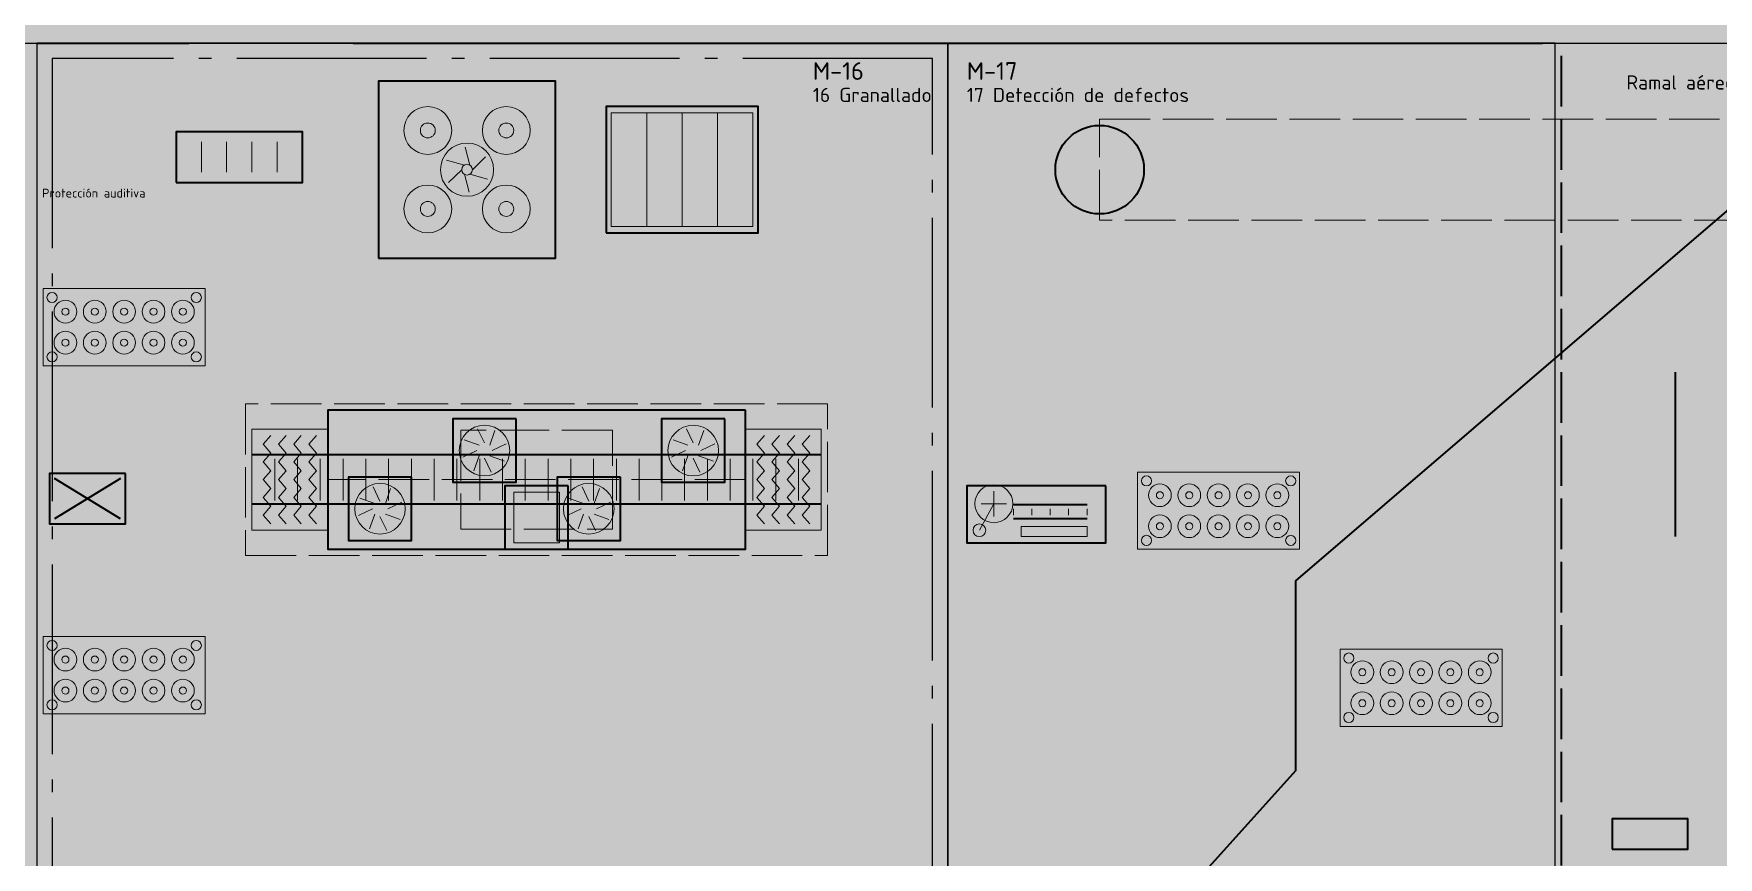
# Model space of a CAD drawing. Header units: millimetres. Extents: x 0 to 1189, y 0 to 841.
# Drawn here: x 545.8 to 678.9, y 553.7 to 618.8 of the extents above; entities that cross this region are included whole.
import ezdxf
from ezdxf.enums import TextEntityAlignment as Align

# ---------------------------------------------------------------- set-up
doc = ezdxf.new("R2010")
doc.units = ezdxf.units.MM
doc.linetypes.add('IRAM-E-TRAZOS', pattern=[5, 4, -1])
doc.linetypes.add('IRAM-F-TRAZO-PUNTO', pattern=[20, 15, -2, 1, -2])
for name, color, linetype, lineweight, true_color in [('A-DEFENSA', 2, 'CONTINUOUS', 35, 0xe6b400), ('A-DEM-RO', 1, 'CONTINUOUS', 35, 0xd21e1e), ('A-EQUIPO', 30, 'CONTINUOUS', 35, 0xe67800), ('A-PASILLO', 2, 'IRAM-E-TRAZOS', 35, 0xd7a500), ('A-SENDA', 2, 'CONTINUOUS', 25, 0xd7a500), ('A-ZONA-LOG', 5, 'IRAM-F-TRAZO-PUNTO', 25, 0x285ac8)]:
    doc.layers.add(name, color=color, linetype=linetype, lineweight=lineweight, true_color=true_color)
for name, color, linetype, lineweight in [('A-EQUIPO-FINO', 8, 'CONTINUOUS', 13), ('A-EQUIPO-OCULTO', 8, 'IRAM-E-TRAZOS', 13), ('A-EQUIPO-RELLENO', 9, 'CONTINUOUS', 13), ('A-RELLENO', 9, 'CONTINUOUS', 13), ('A-SECTOR', 1, 'CONTINUOUS', 25), ('A-SECTOR-TXT', 1, 'CONTINUOUS', 25), ('A-SEGURIDAD', 1, 'IRAM-E-TRAZOS', 18), ('A-TEXTO', 7, 'CONTINUOUS', 18), ('S-ESCAPE', 3, 'CONTINUOUS', 35), ('S-SENAL', 7, 'CONTINUOUS', 18)]:
    doc.layers.add(name, color=color, linetype=linetype, lineweight=lineweight)
doc.styles.add('ISO3098', font='isocpeur.ttf')

msp = doc.modelspace()

# ---------------------------------------------------------------- hatches: boundary and pattern name
at = {"layer": 'A-EQUIPO-RELLENO', "true_color": 0xe6e6dc}
h = msp.add_hatch(color=7, dxfattribs=at)
h.dxf.hatch_style = 1
h.paths.add_polyline_path([(573, 601), (587, 601), (587, 615), (573, 615)])
at = {"layer": 'A-EQUIPO-RELLENO', "true_color": 0xeedec0}
h = msp.add_hatch(color=7, dxfattribs=at)
h.dxf.hatch_style = 1
h.paths.add_polyline_path([(591.4, 603.5), (602.6, 603.5), (602.6, 612.5), (591.4, 612.5)])
h = msp.add_hatch(color=7, dxfattribs=at)
h.dxf.hatch_style = 1
h.paths.add_polyline_path([(557, 607), (567, 607), (567, 611), (557, 611)])
at = {"layer": 'A-EQUIPO-RELLENO', "true_color": 0xeeeeee}
h = msp.add_hatch(color=7, dxfattribs=at)
h.dxf.hatch_style = 1
h.paths.add_polyline_path([(546.5, 592.5), (559.3, 592.5), (559.3, 598.6), (546.5, 598.6)])
h = msp.add_hatch(color=7, dxfattribs=at)
h.dxf.hatch_style = 1
h.paths.add_polyline_path([(602, 589), (569, 589), (569, 578), (602, 578)])
at = {"layer": 'A-EQUIPO-RELLENO', "true_color": 0xe2e7ee}
h = msp.add_hatch(color=7, dxfattribs=at)
h.dxf.hatch_style = 1
h.paths.add_polyline_path([(569, 587.5), (563, 587.5), (563, 579.5), (569, 579.5)])
at = {"layer": 'A-EQUIPO-RELLENO', "true_color": 0xcdd0d4}
h = msp.add_hatch(color=7, dxfattribs=at)
h.dxf.hatch_style = 1
h.paths.add_polyline_path([(583.88, 588.3), (578.88, 588.3), (578.88, 583.3), (583.88, 583.3)])
h = msp.add_hatch(color=7, dxfattribs=at)
h.dxf.hatch_style = 1
h.paths.add_polyline_path([(600.38, 588.3), (595.38, 588.3), (595.38, 583.3), (600.38, 583.3)])
at = {"layer": 'A-EQUIPO-RELLENO', "true_color": 0xe2e7ee}
h = msp.add_hatch(color=7, dxfattribs=at)
h.dxf.hatch_style = 1
h.paths.add_polyline_path([(608, 587.5), (602, 587.5), (602, 579.5), (608, 579.5)])
at = {"layer": 'A-EQUIPO-RELLENO', "true_color": 0xeeeeee}
h = msp.add_hatch(color=7, dxfattribs=at)
h.dxf.hatch_style = 1
h.paths.add_polyline_path([(608, 585.45), (563, 585.45), (563, 581.55), (608, 581.55)])
at = {"layer": 'A-EQUIPO-RELLENO', "true_color": 0xf5cdc8}
h = msp.add_hatch(color=7, dxfattribs=at)
h.dxf.hatch_style = 1
h.paths.add_polyline_path([(553, 584), (547, 584), (547, 580), (553, 580)])
at = {"layer": 'A-EQUIPO-RELLENO', "true_color": 0xcdd0d4}
h = msp.add_hatch(color=7, dxfattribs=at)
h.dxf.hatch_style = 1
h.paths.add_polyline_path([(575.62, 583.7), (570.62, 583.7), (570.62, 578.7), (575.62, 578.7)])
h = msp.add_hatch(color=7, dxfattribs=at)
h.dxf.hatch_style = 1
h.paths.add_polyline_path([(592.12, 583.7), (587.12, 583.7), (587.12, 578.7), (592.12, 578.7)])
at = {"layer": 'A-EQUIPO-RELLENO', "true_color": 0xeeeeee}
h = msp.add_hatch(color=7, dxfattribs=at)
h.dxf.hatch_style = 1
h.paths.add_polyline_path([(633, 578), (645.8, 578), (645.8, 584.1), (633, 584.1)])
at = {"layer": 'A-EQUIPO-RELLENO', "true_color": 0xcdd0d4}
h = msp.add_hatch(color=7, dxfattribs=at)
h.dxf.hatch_style = 1
h.paths.add_polyline_path([(588, 583), (583, 583), (583, 578), (588, 578)])
at = {"layer": 'A-EQUIPO-RELLENO', "true_color": 0xeeeeee}
h = msp.add_hatch(color=7, dxfattribs=at)
h.dxf.hatch_style = 1
h.paths.add_polyline_path([(630.5, 583), (619.5, 583), (619.5, 578.5), (630.5, 578.5)])
h = msp.add_hatch(color=7, dxfattribs=at)
h.dxf.hatch_style = 1
h.paths.add_polyline_path([(629, 581.5), (623.2, 581.5), (623.2, 580.4), (629, 580.4)])
h = msp.add_hatch(color=7, dxfattribs=at)
h.dxf.hatch_style = 1
h.paths.add_polyline_path([(546.5, 565), (559.3, 565), (559.3, 571.1), (546.5, 571.1)])
h = msp.add_hatch(color=7, dxfattribs=at)
h.dxf.hatch_style = 1
h.paths.add_polyline_path([(649, 564), (661.8, 564), (661.8, 570.1), (649, 570.1)])
at = {"layer": 'A-RELLENO', "true_color": 0xfff4b4}
h = msp.add_hatch(color=7, dxfattribs=at)
h.dxf.hatch_style = 1
h.paths.add_polyline_path([(233, 618), (753, 618), (753, 638), (233, 638)])
at = {"layer": 'A-RELLENO', "true_color": 0xf6f6f6}
h = msp.add_hatch(color=7, dxfattribs=at)
h.dxf.hatch_style = 1
h.paths.add_polyline_path([(531, 458), (546, 458), (546, 618), (531, 618)])
at = {"layer": 'A-RELLENO', "true_color": 0xfde4c8}
h = msp.add_hatch(color=7, dxfattribs=at)
h.dxf.hatch_style = 1
h.paths.add_polyline_path([(546, 548), (618, 548), (618, 618), (546, 618)])
h = msp.add_hatch(color=7, dxfattribs=at)
h.dxf.hatch_style = 1
h.paths.add_polyline_path([(618, 528), (666, 528), (666, 618), (618, 618)])
at = {"layer": 'A-RELLENO', "true_color": 0xf6f6f6}
h = msp.add_hatch(color=7, dxfattribs=at)
h.dxf.hatch_style = 1
h.paths.add_polyline_path([(666, 368), (681, 368), (681, 618), (666, 618)])
at = {"layer": 'S-ESCAPE', "true_color": 0x008c46}
h = msp.add_hatch(color=7, dxfattribs=at)
h.dxf.hatch_style = 1
h.paths.add_polyline_path([(675.5, 592), (674.75, 589.8), (676.25, 589.8)])
h = msp.add_hatch(color=7, dxfattribs=at)
h.dxf.hatch_style = 1
h.paths.add_polyline_path([(670.5, 554.3), (673.5, 554.3), (673.5, 556.7), (670.5, 556.7)])
at = {"layer": 'S-SENAL', "true_color": 0x005aaa}
h = msp.add_hatch(color=7, dxfattribs=at)
h.dxf.hatch_style = 1
h.paths.add_polyline_path([(553.7, 610.5), (553.59, 611.33), (553.27, 612.1), (552.76, 612.76), (552.1, 613.27), (551.33, 613.59), (550.5, 613.7), (549.67, 613.59), (548.9, 613.27), (548.24, 612.76), (547.73, 612.1), (547.41, 611.33), (547.3, 610.5), (547.41, 609.67), (547.73, 608.9), (548.24, 608.24), (548.9, 607.73), (549.67, 607.41), (550.5, 607.3), (551.33, 607.41), (552.1, 607.73), (552.76, 608.24), (553.27, 608.9), (553.59, 609.67)])

# ---------------------------------------------------------------- linework, layer by layer
at = {"layer": 'A-DEFENSA'}
for p, q in [((546, 618), (558, 618)), ((571, 618), (665, 618))]:
    msp.add_line(p, q, dxfattribs=at)
at = {"layer": 'A-DEM-RO'}
for p, q in [((552.6, 583.6), (547.4, 580.4)), ((552.6, 580.4), (547.4, 583.6))]:
    msp.add_line(p, q, dxfattribs=at)
msp.add_lwpolyline([(553, 584), (547, 584), (547, 580), (553, 580)], close=True, dxfattribs=at)
at = {"layer": 'A-EQUIPO'}
for p, q in [((608, 585.45), (563, 585.45)), ((608, 581.55), (563, 581.55)), ((629, 581.5), (623.2, 581.5)), ((629, 580.4), (623.2, 580.4))]:
    msp.add_line(p, q, dxfattribs=at)
for points in [[(573, 601), (587, 601), (587, 615), (573, 615)], [(591, 603), (603, 603), (603, 613), (591, 613)], [(557, 607), (567, 607), (567, 611), (557, 611)], [(602, 589), (569, 589), (569, 578), (602, 578)], [(583.88, 588.3), (578.88, 588.3), (578.88, 583.3), (583.88, 583.3)], [(600.38, 588.3), (595.38, 588.3), (595.38, 583.3), (600.38, 583.3)], [(575.62, 583.7), (570.62, 583.7), (570.62, 578.7), (575.62, 578.7)], [(592.12, 583.7), (587.12, 583.7), (587.12, 578.7), (592.12, 578.7)], [(588, 583), (583, 583), (583, 578), (588, 578)], [(630.5, 583), (619.5, 583), (619.5, 578.5), (630.5, 578.5)]]:
    msp.add_lwpolyline(points, close=True, dxfattribs=at)
msp.add_circle((630, 608), 3.5, dxfattribs=at)
at = {"layer": 'A-EQUIPO-FINO'}
for p, q in [((594.2, 603.5), (594.2, 612.5)), ((597, 603.5), (597, 612.5)), ((599.8, 603.5), (599.8, 612.5)), ((559, 607.8), (559, 610.2)), ((561, 607.8), (561, 610.2)), ((563, 607.8), (563, 610.2)), ((565, 607.8), (565, 610.2)), ((581.38, 586.4), (580.84, 587.52)), ((581.8, 586.22), (582.21, 587.39)), ((597.88, 586.4), (597.34, 587.52)), ((598.3, 586.22), (598.71, 587.39)), ((580.95, 586.22), (579.78, 586.64)), ((581.98, 585.8), (583.09, 586.33)), ((597.45, 586.22), (596.28, 586.64)), ((598.48, 585.8), (599.59, 586.33)), ((563, 585.15), (563, 581.85)), ((564.8, 585.15), (564.8, 581.85)), ((566.6, 585.15), (566.6, 581.85)), ((568.4, 585.15), (568.4, 581.85)), ((570.2, 585.15), (570.2, 581.85)), ((572, 585.15), (572, 581.85)), ((573.8, 585.15), (573.8, 581.85)), ((575.6, 585.15), (575.6, 581.85)), ((577.4, 585.15), (577.4, 581.85)), ((579.2, 585.15), (579.2, 581.85)), ((580.78, 585.8), (579.66, 585.27)), ((580.95, 585.38), (580.54, 584.21)), ((581, 585.15), (581, 581.85)), ((581.38, 585.2), (581.91, 584.08)), ((581.8, 585.38), (582.97, 584.96)), ((582.8, 585.15), (582.8, 581.85)), ((584.6, 585.15), (584.6, 581.85)), ((586.4, 585.15), (586.4, 581.85)), ((588.2, 585.15), (588.2, 581.85)), ((590, 585.15), (590, 581.85)), ((591.8, 585.15), (591.8, 581.85)), ((593.6, 585.15), (593.6, 581.85)), ((595.4, 585.15), (595.4, 581.85)), ((597.27, 585.8), (596.16, 585.27)), ((597.45, 585.38), (597.04, 584.21)), ((597.2, 585.15), (597.2, 581.85)), ((597.88, 585.2), (598.41, 584.08)), ((598.3, 585.38), (599.47, 584.96)), ((599, 585.15), (599, 581.85)), ((600.8, 585.15), (600.8, 581.85)), ((602.6, 585.15), (602.6, 581.85)), ((604.4, 585.15), (604.4, 581.85)), ((606.2, 585.15), (606.2, 581.85)), ((608, 585.15), (608, 581.85)), ((572.7, 581.62), (571.53, 582.04)), ((573.12, 581.8), (572.59, 582.92)), ((573.55, 581.62), (573.96, 582.79)), ((589.2, 581.62), (588.03, 582.04)), ((589.62, 581.8), (589.09, 582.92)), ((590.05, 581.62), (590.46, 582.79)), ((621.64, 582.6), (621.64, 580.6)), ((572.52, 581.2), (571.41, 580.67)), ((572.7, 580.78), (572.29, 579.61)), ((573.12, 580.6), (573.66, 579.48)), ((573.55, 580.78), (574.72, 580.36)), ((573.73, 581.2), (574.84, 581.73)), ((589.02, 581.2), (587.91, 580.67)), ((589.2, 580.78), (588.79, 579.61)), ((589.62, 580.6), (590.16, 579.48)), ((590.05, 580.78), (591.22, 580.36)), ((590.22, 581.2), (591.34, 581.73)), ((621.64, 581.6), (620.5, 579.5)), ((622.64, 581.6), (620.64, 581.6)), ((623.2, 581.2), (623.2, 580.7)), ((624.65, 581.2), (624.65, 580.7)), ((626.1, 581.2), (626.1, 580.7)), ((627.55, 581.2), (627.55, 580.7)), ((629, 581.2), (629, 580.7))]:
    msp.add_line(p, q, dxfattribs=at)
for points in [[(591.4, 603.5), (602.6, 603.5), (602.6, 612.5), (591.4, 612.5)], [(546.5, 592.5), (559.3, 592.5), (559.3, 598.6), (546.5, 598.6)], [(569, 587.5), (563, 587.5), (563, 579.5), (569, 579.5)], [(608, 587.5), (602, 587.5), (602, 579.5), (608, 579.5)], [(633, 578), (645.8, 578), (645.8, 584.1), (633, 584.1)], [(587.3, 582.5), (583.7, 582.5), (583.7, 578.5), (587.3, 578.5)], [(629, 579.8), (623.8, 579.8), (623.8, 579), (629, 579)], [(546.5, 565), (559.3, 565), (559.3, 571.1), (546.5, 571.1)], [(649, 564), (661.8, 564), (661.8, 570.1), (649, 570.1)]]:
    msp.add_lwpolyline(points, close=True, dxfattribs=at)
for points in [[(579.79, 608.36), (578.38, 608.75)], [(580.21, 608.36), (579.84, 609.78)], [(580.42, 608), (581.46, 609.02)], [(579.58, 608), (578.54, 606.98)], [(579.79, 607.64), (580.16, 606.22)], [(580.21, 607.64), (581.62, 607.25)], [(564.5, 587), (563.9, 586.3), (564.5, 585.6), (563.9, 584.9), (564.5, 584.2), (563.9, 583.5), (564.5, 582.8), (563.9, 582.1), (564.5, 581.4), (563.9, 580.7), (564.5, 580)], [(565.7, 587), (565.1, 586.3), (565.7, 585.6), (565.1, 584.9), (565.7, 584.2), (565.1, 583.5), (565.7, 582.8), (565.1, 582.1), (565.7, 581.4), (565.1, 580.7), (565.7, 580)], [(566.9, 587), (566.3, 586.3), (566.9, 585.6), (566.3, 584.9), (566.9, 584.2), (566.3, 583.5), (566.9, 582.8), (566.3, 582.1), (566.9, 581.4), (566.3, 580.7), (566.9, 580)], [(568.1, 587), (567.5, 586.3), (568.1, 585.6), (567.5, 584.9), (568.1, 584.2), (567.5, 583.5), (568.1, 582.8), (567.5, 582.1), (568.1, 581.4), (567.5, 580.7), (568.1, 580)], [(603.5, 587), (602.9, 586.3), (603.5, 585.6), (602.9, 584.9), (603.5, 584.2), (602.9, 583.5), (603.5, 582.8), (602.9, 582.1), (603.5, 581.4), (602.9, 580.7), (603.5, 580)], [(604.7, 587), (604.1, 586.3), (604.7, 585.6), (604.1, 584.9), (604.7, 584.2), (604.1, 583.5), (604.7, 582.8), (604.1, 582.1), (604.7, 581.4), (604.1, 580.7), (604.7, 580)], [(605.9, 587), (605.3, 586.3), (605.9, 585.6), (605.3, 584.9), (605.9, 584.2), (605.3, 583.5), (605.9, 582.8), (605.3, 582.1), (605.9, 581.4), (605.3, 580.7), (605.9, 580)], [(607.1, 587), (606.5, 586.3), (607.1, 585.6), (606.5, 584.9), (607.1, 584.2), (606.5, 583.5), (607.1, 582.8), (606.5, 582.1), (607.1, 581.4), (606.5, 580.7), (607.1, 580)]]:
    msp.add_lwpolyline(points, dxfattribs=at)
for centre, radius in [((576.9, 611.1), 1.89), ((583.1, 611.1), 1.89), ((576.9, 611.1), 0.588), ((583.1, 611.1), 0.588), ((580, 608), 2.1), ((580, 608), 0.42), ((576.9, 604.9), 1.89), ((583.1, 604.9), 1.89), ((576.9, 604.9), 0.588), ((583.1, 604.9), 0.588), ((547.2, 597.9), 0.4), ((558.6, 597.9), 0.4), ((548.26, 596.78), 0.9), ((548.26, 596.78), 0.28), ((550.58, 596.78), 0.9), ((550.58, 596.78), 0.28), ((552.9, 596.78), 0.9), ((552.9, 596.78), 0.28), ((555.22, 596.78), 0.9), ((555.22, 596.78), 0.28), ((557.54, 596.78), 0.9), ((557.54, 596.78), 0.28), ((548.26, 594.33), 0.9), ((550.58, 594.33), 0.9), ((552.9, 594.33), 0.9), ((555.22, 594.33), 0.9), ((557.54, 594.33), 0.9), ((548.26, 594.33), 0.28), ((550.58, 594.33), 0.28), ((552.9, 594.33), 0.28), ((555.22, 594.33), 0.28), ((557.54, 594.33), 0.28), ((547.2, 593.2), 0.4), ((558.6, 593.2), 0.4), ((581.38, 585.8), 2), ((597.88, 585.8), 2), ((573.12, 581.2), 2), ((589.62, 581.2), 2), ((633.7, 583.4), 0.4), ((645.1, 583.4), 0.4), ((621.64, 581.6), 1.5), ((634.76, 582.27), 0.9), ((634.76, 582.27), 0.28), ((637.08, 582.27), 0.9), ((637.08, 582.27), 0.28), ((639.4, 582.27), 0.9), ((639.4, 582.27), 0.28), ((641.72, 582.27), 0.9), ((641.72, 582.27), 0.28), ((644.04, 582.27), 0.9), ((644.04, 582.27), 0.28), ((634.76, 579.82), 0.9), ((637.08, 579.82), 0.9), ((639.4, 579.82), 0.9), ((641.72, 579.82), 0.9), ((644.04, 579.82), 0.9), ((620.5, 579.5), 0.5), ((634.76, 579.82), 0.28), ((637.08, 579.82), 0.28), ((639.4, 579.82), 0.28), ((641.72, 579.82), 0.28), ((644.04, 579.82), 0.28), ((633.7, 578.7), 0.4), ((645.1, 578.7), 0.4), ((547.2, 570.4), 0.4), ((548.26, 569.28), 0.9), ((550.58, 569.28), 0.9), ((552.9, 569.28), 0.9), ((555.22, 569.28), 0.9), ((557.54, 569.28), 0.9), ((558.6, 570.4), 0.4), ((548.26, 569.28), 0.28), ((550.58, 569.28), 0.28), ((552.9, 569.28), 0.28), ((555.22, 569.28), 0.28), ((557.54, 569.28), 0.28), ((649.7, 569.4), 0.4), ((650.76, 568.28), 0.9), ((650.76, 568.28), 0.28), ((653.08, 568.28), 0.9), ((653.08, 568.28), 0.28), ((655.4, 568.28), 0.9), ((655.4, 568.28), 0.28), ((657.72, 568.28), 0.9), ((657.72, 568.28), 0.28), ((660.04, 568.28), 0.9), ((660.04, 568.28), 0.28), ((661.1, 569.4), 0.4), ((548.26, 566.83), 0.9), ((550.58, 566.83), 0.9), ((552.9, 566.83), 0.9), ((555.22, 566.83), 0.9), ((557.54, 566.83), 0.9), ((547.2, 565.7), 0.4), ((548.26, 566.83), 0.28), ((550.58, 566.83), 0.28), ((552.9, 566.83), 0.28), ((555.22, 566.83), 0.28), ((557.54, 566.83), 0.28), ((558.6, 565.7), 0.4), ((650.76, 565.83), 0.9), ((650.76, 565.83), 0.28), ((653.08, 565.83), 0.9), ((653.08, 565.83), 0.28), ((655.4, 565.83), 0.9), ((655.4, 565.83), 0.28), ((657.72, 565.83), 0.9), ((657.72, 565.83), 0.28), ((660.04, 565.83), 0.9), ((660.04, 565.83), 0.28), ((649.7, 564.7), 0.4), ((661.1, 564.7), 0.4)]:
    msp.add_circle(centre, radius, dxfattribs=at)
at = {"layer": 'A-EQUIPO-OCULTO'}
msp.add_line((602, 583.5), (569, 583.5), dxfattribs=at)
msp.add_lwpolyline([(771, 578), (743, 578), (743, 588), (771, 588), (771, 604), (630, 604), (630, 612), (771, 612), (771, 622), (835, 622), (835, 384), (771, 384), (771, 388), (745, 388), (745, 398), (771, 398), (771, 578)], dxfattribs=at)
msp.add_lwpolyline([(591.5, 587.4), (579.5, 587.4), (579.5, 579.6), (591.5, 579.6)], close=True, dxfattribs=at)
at = {"layer": 'A-PASILLO'}
msp.add_line((666.5, 368), (666.5, 618), dxfattribs=at)
at = {"layer": 'A-SECTOR'}
for points in [[(546, 548), (618, 548), (618, 618), (546, 618)], [(618, 528), (666, 528), (666, 618), (618, 618)]]:
    msp.add_lwpolyline(points, close=True, dxfattribs=at)
at = {"layer": 'A-SEGURIDAD'}
msp.add_lwpolyline([(608.5, 589.5), (562.5, 589.5), (562.5, 577.5), (608.5, 577.5)], close=True, dxfattribs=at)
at = {"layer": 'A-SENDA'}
msp.add_lwpolyline([(233, 618), (753, 618), (753, 638), (233, 638)], close=True, dxfattribs=at)
at = {"layer": 'A-ZONA-LOG'}
msp.add_lwpolyline([(547.2, 549.2), (616.8, 549.2), (616.8, 616.8), (547.2, 616.8)], close=True, dxfattribs=at)
at = {"layer": 'S-ESCAPE'}
msp.add_line((675.5, 579), (675.5, 592), dxfattribs=at)
msp.add_lwpolyline([(595.5, 440.5), (595.5, 435.5), (525.5, 435.5), (525.5, 460.5), (540.5, 475.5), (555.5, 475.5), (585.5, 510.5), (600.5, 510.5), (645.5, 560.5), (645.5, 575.5), (680.5, 605.5), (680.5, 615.5), (695.5, 630.5), (710.5, 635.5)], dxfattribs=at)
msp.add_lwpolyline([(670.5, 554.3), (676.5, 554.3), (676.5, 556.7), (670.5, 556.7)], close=True, dxfattribs=at)

# ---------------------------------------------------------------- texts
at = {"layer": 'A-SECTOR-TXT', "style": 'ISO3098'}
for s, height, p in [('M-16', 1.4, (607.33, 616.5)), ('M-17', 1.4, (619.5, 616.5)), ('16 Granallado', 1.12, (607.33, 614.47)), ('17 Detección de defectos', 1.12, (619.5, 614.47))]:
    msp.add_text(s, height=height, dxfattribs=at).set_placement(p, align=Align.TOP_LEFT)
at = {"layer": 'A-TEXTO', "style": 'ISO3098'}
msp.add_text('Ramal aéreo del transportador hasta la detección (sobre el pasillo PO-N2)', height=1.12, dxfattribs=at).set_placement((698, 614), align=Align.BOTTOM_CENTER)
msp.add_text('Protección auditiva', height=0.7, dxfattribs=at).set_placement((550.5, 606.5), align=Align.TOP_CENTER)

doc.saveas('drawing.dxf')
